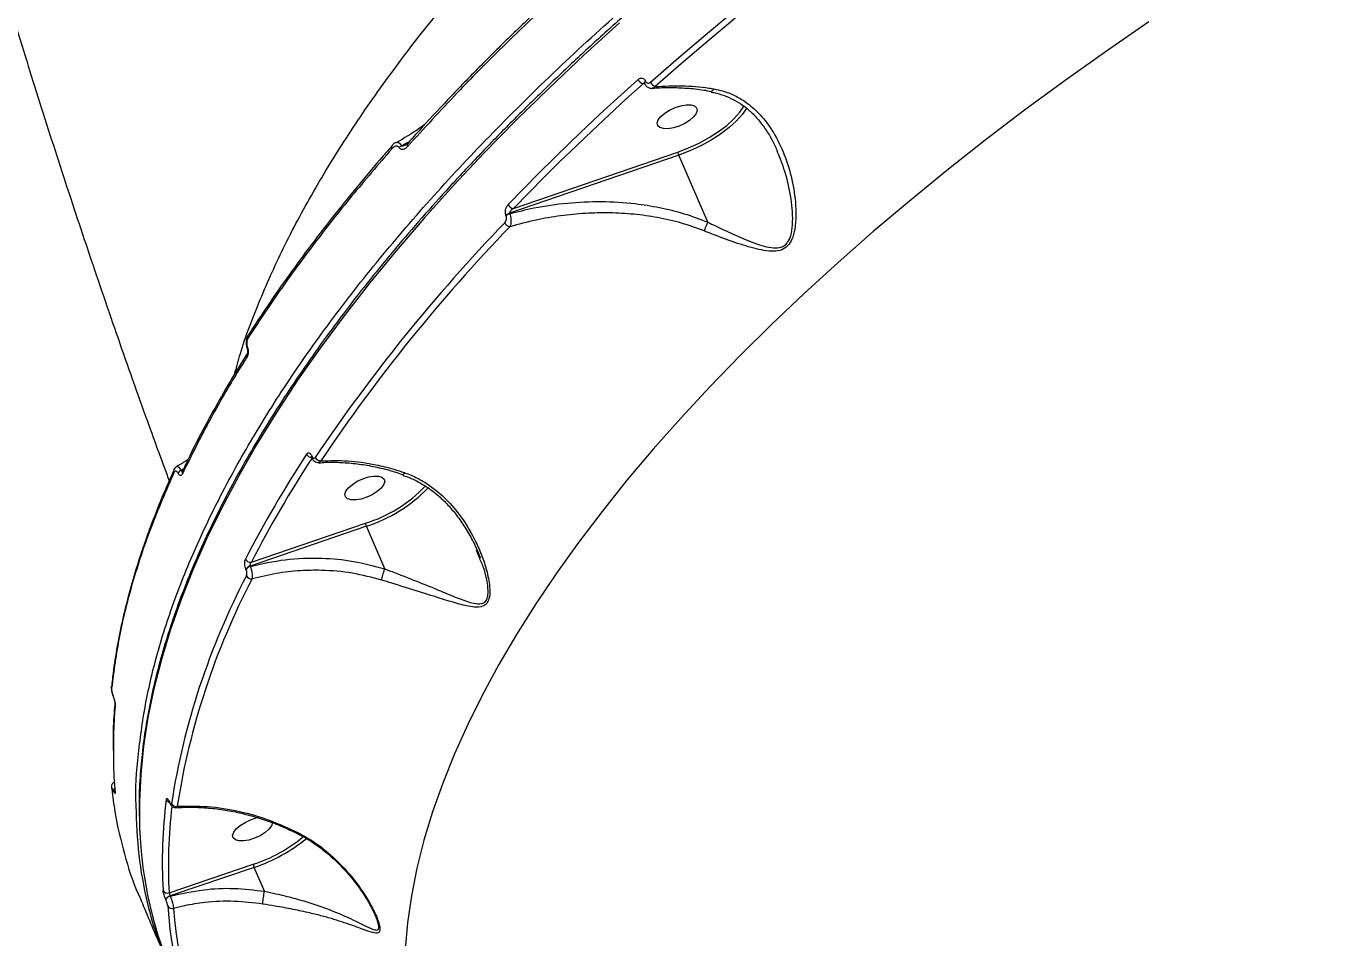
# Model space of a CAD drawing. Header units: millimetres. Extents: x -9609 to 9022, y -7175 to 8108.
# Drawn here: x -5118.8 to -4842.9, y 4652 to 4844.3 of the extents above; entities that cross this region are included whole.
import ezdxf

# ---------------------------------------------------------------- set-up
doc = ezdxf.new("R2010")
doc.units = ezdxf.units.MM
for name, color, linetype in [('DIKOM_ОБЪЕКТ', 7, 'Continuous'), ('DIKOM_РАЗМЕР_ЗОНА', 7, 'Continuous'), ('DIKOM_РАЗМЕР_ОБЪЕКТА', 7, 'Continuous')]:
    doc.layers.add(name, color=color, linetype=linetype)
doc.styles.add('style1', font='arial.ttf', dxfattribs={"width": 0.8})
doc.dimstyles.new('1-50', dxfattribs={"dimtxt": 300, "dimasz": 200, "dimexe": 100, "dimexo": 0, "dimgap": 100, "dimtad": 1, "dimtxsty": 'style1', "dimcen": 200, "dimclrd": 7, "dimclre": 7, "dimclrt": 7, "dimadec": 1, "dimazin": 2, "dimtfac": 1, "dimtmove": 0, "dimatfit": 2, "dimfxl": 0, "dimlwd": 25, "dimlwe": 18, "dimarcsym": 0})

# ---------------------------------------------------------------- blocks, each defined once
blk = doc.blocks.new('*D10')
at = {"layer": 'Defpoints', "color": 0, "transparency": 16777216}
for p in [(-405.54, 6589.16), (-8044.66, -3492.79), (424.09, -3492.79)]:
    blk.add_point(p, dxfattribs=at)
at = {"layer": 'DIKOM_РАЗМЕР_ОБЪЕКТА', "color": 7, "lineweight": 18, "transparency": 16777216}
for p, q in [((-405.54, 6589.16), (-8144.66, 6589.16)), ((424.09, -3492.79), (-8144.66, -3492.79))]:
    blk.add_line(p, q, dxfattribs=at)
at = {"layer": 'DIKOM_РАЗМЕР_ОБЪЕКТА', "color": 7, "lineweight": 25, "transparency": 16777216}
blk.add_line((-8044.66, 6389.16), (-8044.66, -3292.79), dxfattribs=at)
at = {"layer": 'DIKOM_РАЗМЕР_ОБЪЕКТА', "color": 7, "transparency": 16777216}
for points in [[(-8077.99, 6389.16), (-8011.32, 6389.16), (-8044.66, 6589.16)], [(-8077.99, -3292.79), (-8011.32, -3292.79), (-8044.66, -3492.79)]]:
    blk.add_solid(points, dxfattribs=at)
at = {"layer": 'DIKOM_РАЗМЕР_ОБЪЕКТА', "color": 7, "transparency": 16777216, "insert": (-8297.83, 1541.5), "char_height": 300, "attachment_point": 5, "rotation": 90, "style": 'style1'}
blk.add_mtext('10100', dxfattribs=at)
blk = doc.blocks.new('*D13')
at = {"layer": 'Defpoints', "color": 0, "transparency": 16777216}
for p in [(-4933.28, 8107.63), (-9158.98, -4977.79), (-1652.91, -4977.79)]:
    blk.add_point(p, dxfattribs=at)
at = {"layer": 'DIKOM_РАЗМЕР_ЗОНА', "color": 7, "lineweight": 18, "transparency": 16777216}
for p, q in [((-4933.28, 8107.63), (-9258.98, 8107.63)), ((-1652.91, -4977.79), (-9258.98, -4977.79))]:
    blk.add_line(p, q, dxfattribs=at)
at = {"layer": 'DIKOM_РАЗМЕР_ЗОНА', "color": 7, "lineweight": 25, "transparency": 16777216}
blk.add_line((-9158.98, 7907.63), (-9158.98, -4777.79), dxfattribs=at)
at = {"layer": 'DIKOM_РАЗМЕР_ЗОНА', "color": 7, "transparency": 16777216}
for points in [[(-9192.32, 7907.63), (-9125.65, 7907.63), (-9158.98, 8107.63)], [(-9192.32, -4777.79), (-9125.65, -4777.79), (-9158.98, -4977.79)]]:
    blk.add_solid(points, dxfattribs=at)
at = {"layer": 'DIKOM_РАЗМЕР_ЗОНА', "color": 7, "transparency": 16777216, "insert": (-9412.26, 1541.5), "char_height": 300, "attachment_point": 5, "rotation": 90, "style": 'style1'}
blk.add_mtext('13100', dxfattribs=at)

msp = doc.modelspace()

# ---------------------------------------------------------------- linework, layer by layer
at = {"layer": 'DIKOM_ОБЪЕКТ', "color": 7, "linetype": 'Continuous', "lineweight": 15}
for p, q in [((-4988.399, 4832.244), (-4988.696, 4832.2)), ((-4988.43, 4832.289), (-4988.418, 4832.262)), ((-4988.205, 4832.766), (-4988.193, 4832.739)), ((-5041.633, 4819.159), (-5041.598, 4819.194)), ((-5016.025, 4805.867), (-4981.376, 4817.793)), ((-4981.192, 4817.148), (-5016.86, 4804.871)), ((-4975.059, 4802.986), (-4981.192, 4817.148)), ((-5017.575, 4804.334), (-5017.612, 4804.419)), ((-5016.86, 4804.871), (-5016.824, 4804.786)), ((-5071.978, 4779.205), (-5071.952, 4779.242)), ((-5072.193, 4776.349), (-5072.191, 4776.34)), ((-5058.615, 4753.401), (-5058.596, 4753.356)), ((-5058.558, 4753.69), (-5058.538, 4753.645)), ((-5047.053, 4738.849), (-5071.555, 4730.465)), ((-5071.294, 4731.262), (-5047.236, 4739.494)), ((-5043.162, 4729.863), (-5047.053, 4738.849)), ((-5023.146, 4732.085), (-5023.794, 4733.721)), ((-5072.413, 4729.768), (-5072.441, 4729.834)), ((-5071.555, 4730.465), (-5071.527, 4730.399)), ((-5088.587, 4680.734), (-5088.559, 4680.668)), ((-5088.574, 4680.619), (-5088.545, 4680.553)), ((-5070.274, 4677.327), (-5069.959, 4677.398)), ((-5088.624, 4661.531), (-5070.892, 4667.558)), ((-5070.709, 4666.912), (-5088.405, 4660.898)), ((-5068.524, 4661.866), (-5070.709, 4666.912)), ((-5088.405, 4660.898), (-5088.385, 4660.853)), ((-5089.315, 4660.055), (-5089.335, 4660.1))]:
    msp.add_line(p, q, dxfattribs=at)
at = {"layer": 'DIKOM_ОБЪЕКТ', "color": 7, "linetype": 'Continuous', "lineweight": 15, "flags": 128}
for points in [[(-4987.133, 4832.509), (-4981.654, 4837.32), (-4976.056, 4842.114), (-4970.34, 4846.89), (-4964.508, 4851.646), (-4958.564, 4856.379), (-4952.51, 4861.087), (-4946.347, 4865.77), (-4940.08, 4870.424)], [(-4939.187, 4869.442), (-4945.441, 4864.798), (-4951.589, 4860.126), (-4957.63, 4855.428), (-4963.561, 4850.705), (-4969.38, 4845.96), (-4975.084, 4841.194), (-4980.67, 4836.411), (-4986.137, 4831.61)], [(-4993.703, 4845.024), (-5001.211, 4838.196), (-5008.469, 4831.346), (-5015.469, 4824.479), (-5022.205, 4817.601), (-5028.672, 4810.719), (-5034.865, 4803.837), (-5040.777, 4796.962), (-5046.405, 4790.099), (-5051.744, 4783.254), (-5056.788, 4776.433), (-5061.534, 4769.642), (-5065.978, 4762.886), (-5070.116, 4756.172), (-5073.944, 4749.504), (-5077.461, 4742.888), (-5080.66, 4736.33), (-5083.542, 4729.836), (-5086.103, 4723.41), (-5088.34, 4717.059), (-5090.253, 4710.788), (-5091.84, 4704.601), (-5093.099, 4698.505), (-5094.029, 4692.504), (-5094.63, 4686.603), (-5094.899, 4680.808), (-5094.901, 4677.312)], [(-4882.088, 4845.225), (-4891.01, 4839.085), (-4899.738, 4832.876), (-4908.262, 4826.603), (-4916.578, 4820.273), (-4924.674, 4813.891), (-4932.546, 4807.463), (-4940.185, 4800.996), (-4947.584, 4794.494), (-4954.736, 4787.965), (-4961.635, 4781.414), (-4968.273, 4774.847), (-4974.646, 4768.271), (-4980.747, 4761.692), (-4986.57, 4755.115), (-4992.11, 4748.547), (-4997.361, 4741.994), (-5002.321, 4735.462), (-5006.981, 4728.958), (-5011.34, 4722.486), (-5015.393, 4716.054), (-5019.136, 4709.667), (-5022.565, 4703.331), (-5025.678, 4697.052), (-5028.472, 4690.836), (-5030.943, 4684.689), (-5033.09, 4678.616), (-5034.911, 4672.623), (-5036.404, 4666.716), (-5037.567, 4660.9), (-5038.4, 4655.18), (-5038.902, 4649.562)], [(-5017.143, 4806.707), (-5013.93, 4810.018), (-5010.655, 4813.326), (-5007.319, 4816.632), (-5003.923, 4819.935), (-5000.467, 4823.235), (-4996.952, 4826.529), (-4993.379, 4829.819), (-4989.748, 4833.103)], [(-4988.696, 4832.2), (-4992.318, 4828.924), (-4995.882, 4825.642), (-4999.389, 4822.355), (-5002.836, 4819.064), (-5006.225, 4815.769), (-5009.552, 4812.47), (-5012.82, 4809.17), (-5016.025, 4805.867)], [(-4988.428, 4832.286), (-4988.446, 4832.374), (-4988.417, 4832.496), (-4988.335, 4832.63), (-4988.205, 4832.766)], [(-4980.757, 4827.563), (-4979.623, 4827.754), (-4978.645, 4827.741), (-4977.898, 4827.524), (-4977.446, 4827.122), (-4977.324, 4826.567), (-4977.542, 4825.904), (-4978.083, 4825.186), (-4978.902, 4824.472), (-4979.934, 4823.82), (-4981.094, 4823.282), (-4982.29, 4822.902), (-4983.423, 4822.711), (-4984.402, 4822.724), (-4985.148, 4822.94), (-4985.6, 4823.342), (-4985.723, 4823.898), (-4985.504, 4824.561), (-4984.964, 4825.279), (-4984.144, 4825.992), (-4983.113, 4826.645), (-4981.952, 4827.183), (-4980.757, 4827.563)], [(-4981.376, 4817.793), (-4979.1, 4818.662), (-4976.879, 4819.684), (-4974.769, 4820.836), (-4972.816, 4822.091), (-4971.066, 4823.419), (-4969.561, 4824.789), (-4968.335, 4826.17), (-4967.425, 4827.518)], [(-4966.854, 4827.091), (-4967.744, 4825.788), (-4969.008, 4824.364), (-4970.559, 4822.95), (-4972.364, 4821.58), (-4974.378, 4820.286), (-4976.555, 4819.098), (-4978.845, 4818.044), (-4981.192, 4817.148)], [(-5087.635, 4750.757), (-5087.627, 4750.774), (-5087.614, 4750.799)], [(-5046.617, 4749.264), (-5045.484, 4749.455), (-5044.504, 4749.442), (-5043.759, 4749.225), (-5043.307, 4748.823), (-5043.185, 4748.268), (-5043.402, 4747.605), (-5043.943, 4746.887), (-5044.762, 4746.173), (-5045.794, 4745.521), (-5046.954, 4744.983), (-5048.149, 4744.603), (-5049.283, 4744.412), (-5050.262, 4744.425), (-5051.008, 4744.642), (-5051.46, 4745.044), (-5051.583, 4745.599), (-5051.364, 4746.262), (-5050.824, 4746.98), (-5050.004, 4747.694), (-5048.973, 4748.346), (-5047.813, 4748.884), (-5046.617, 4749.264)], [(-5100.385, 4702.889), (-5100.385, 4702.823), (-5100.381, 4702.813)], [(-5099.982, 4682.68), (-5100.032, 4682.847), (-5100.043, 4682.92)], [(-5088.572, 4680.615), (-5088.586, 4680.661), (-5088.587, 4680.734)], [(-5088.546, 4680.556), (-5088.557, 4680.595), (-5088.559, 4680.668)], [(-5066.838, 4676.362), (-5066.84, 4676.331), (-5067.059, 4675.668), (-5067.6, 4674.95), (-5068.419, 4674.236), (-5069.451, 4673.584), (-5070.611, 4673.046), (-5071.806, 4672.666), (-5072.939, 4672.475), (-5073.919, 4672.488), (-5074.665, 4672.705), (-5075.117, 4673.107), (-5075.239, 4673.662), (-5075.021, 4674.325), (-5074.48, 4675.043), (-5073.661, 4675.757), (-5072.629, 4676.409), (-5071.469, 4676.947), (-5070.274, 4677.327), (-5070.274, 4677.327)]]:
    msp.add_lwpolyline(points, dxfattribs=at)
at = {"layer": 'DIKOM_ОБЪЕКТ', "color": 7, "linetype": 'Continuous', "lineweight": 15}
for centre, radius, start, end in [((-4988.338, 4833.681), 1.524, 202.30703, 256.41129), ((-4987.953, 4832.334), 0.471, 120.57761, 188.59495), ((-4985.679, 4833.12), 1.577, 202.79263, 253.13835), ((-5041.117, 4818.79), 0.634, 144.44112, 209.46219), ((-5038.837, 4817.81), 1.541, 121.72663, 144.94773), ((-5037.848, 4819.239), 0.621, 141.96362, 210.01559), ((-4979.209, 4818.062), 2.183, 187.08691, 204.76193), ((-5015.858, 4807.253), 1.396, 203.02552, 263.11745), ((-5016.262, 4803.026), 1.94, 107.95889, 134.09017), ((-5016.213, 4802.919), 1.964, 108.12304, 133.92603), ((-4757.17, 4551.665), 362.038, 136.06193, 146.14139), ((-4756.681, 4551.384), 361.24, 136.06165, 146.14114), ((-5016.57, 4803.441), 1.418, 203.50278, 260.45), ((-5071.393, 4778.857), 0.68, 149.28528, 206.87801), ((-5071.994, 4776.376), 0.201, 124.67959, 187.63325), ((-5071.598, 4774.902), 0.682, 149.24502, 206.75849), ((-4854.666, 4619.942), 244.971, 146.79566, 152.79833), ((-5058.503, 4754.624), 1.254, 204.9943, 265.39518), ((-4854.312, 4619.764), 243.953, 146.78993, 152.80334), ((-5058.322, 4753.493), 0.307, 140.22294, 197.88061), ((-5058.3, 4753.446), 0.309, 140.18433, 197.03207), ((-5056.68, 4753.896), 1.248, 204.81716, 270.94657), ((-5086.962, 4750.469), 0.732, 156.85891, 204.79573), ((-5085.63, 4749.582), 1.209, 117.85772, 157.54227), ((-5085.159, 4750.227), 0.727, 154.40643, 204.88813), ((-5055.796, 4767.282), 29.076, 287.1214, 316.8046), ((-5056.612, 4768.685), 31.33, 287.7663, 316.09488), ((-5045.052, 4739.765), 2.201, 187.08183, 204.61029), ((-5071.476, 4732.43), 1.182, 205.32845, 278.86823), ((-5071.117, 4728.912), 1.614, 105.76088, 145.14511), ((-5071.089, 4728.846), 1.614, 105.75757, 145.14842), ((-4934.055, 4656.311), 155.95, 152.46526, 171.12822), ((-4933.182, 4655.805), 155.599, 152.46535, 171.12908), ((-5071.274, 4728.913), 1.182, 205.43727, 275.67215), ((-5100.053, 4704.99), 0.778, 170.50688, 203.41442), ((-5099.301, 4701.414), 0.762, 174.03372, 203.69568), ((-5099.652, 4683.058), 0.714, 124.00688, 180.57474), ((-4987.498, 4667.934), 102.587, 172.56889, 183.30097), ((-5088.322, 4681.621), 0.995, 204.90189, 253.3309), ((-4986.765, 4667.425), 102.03, 173.05659, 183.31141), ((-5087.181, 4680.837), 1.069, 206.32793, 284.14452), ((-5009.983, 4678.113), 84.922, 180.54034, 203.14631), ((-5081.145, 4698.581), 32.674, 288.28912, 309.57965), ((-5081.242, 4698.818), 33.6, 288.26844, 309.87179), ((-5088.997, 4662.489), 1.028, 206.73802, 291.26673), ((-5088.179, 4659.695), 1.225, 100.6226, 160.67973), ((-5088.162, 4659.653), 1.221, 100.51422, 160.78811), ((-5006.662, 4664.252), 82.444, 183.81507, 210.92119), ((-5088.012, 4659.221), 1.019, 206.54948, 287.73523), ((-5005.639, 4663.72), 82.245, 183.81297, 210.92513)]:
    msp.add_arc(centre, radius, start, end, dxfattribs=at)
for points, knots in [([(-5181.246, 5101.278), (-5180.354, 5095.992), (-5178.415, 5084.506), (-5175.228, 5066.863), (-5171.723, 5048.345), (-5168.047, 5029.869), (-5164.205, 5011.438), (-5160.195, 4993.055), (-5156.02, 4974.723), (-5151.676, 4956.446), (-5147.167, 4938.227), (-5142.491, 4920.068), (-5137.648, 4901.974), (-5132.636, 4883.947), (-5127.46, 4865.99), (-5122.114, 4848.107), (-5116.602, 4830.3), (-5110.919, 4812.574), (-5105.069, 4794.928), (-5099.043, 4777.375), (-5093.568, 4761.862), (-5090.031, 4752.261), (-5088.62, 4748.43)], [0, 0, 0, 0, 0.0433398, 0.0941773, 0.1450319, 0.1959085, 0.246813, 0.2977507, 0.3487267, 0.3997476, 0.4508182, 0.5019446, 0.5531326, 0.6043883, 0.6557163, 0.7071244, 0.7586165, 0.8102005, 0.8618814, 0.9136652, 0.9655573, 1, 1, 1, 1]), ([(-4834.587, 4952.803), (-4836.362, 4951.881), (-4841.508, 4949.208), (-4849.947, 4944.705), (-4859.863, 4939.262), (-4869.66, 4933.722), (-4879.331, 4928.091), (-4888.87, 4922.372), (-4898.269, 4916.57), (-4907.521, 4910.69), (-4916.619, 4904.735), (-4925.557, 4898.71), (-4934.327, 4892.62), (-4942.923, 4886.469), (-4951.339, 4880.262), (-4959.568, 4874.003), (-4967.604, 4867.697), (-4975.441, 4861.349), (-4983.073, 4854.964), (-4990.495, 4848.546), (-4997.7, 4842.1), (-5004.684, 4835.631), (-5011.44, 4829.143), (-5017.965, 4822.642), (-5024.254, 4816.133), (-5030.3, 4809.619), (-5036.099, 4803.106), (-5041.65, 4796.6), (-5046.944, 4790.104), (-5051.981, 4783.623), (-5056.753, 4777.163), (-5061.261, 4770.728), (-5065.497, 4764.323), (-5069.461, 4757.952), (-5073.15, 4751.621), (-5076.558, 4745.334), (-5079.686, 4739.096), (-5082.528, 4732.911), (-5085.086, 4726.784), (-5087.354, 4720.72), (-5089.331, 4714.724), (-5091.016, 4708.8), (-5092.409, 4702.952), (-5093.506, 4697.187), (-5094.311, 4691.506), (-5094.806, 4685.92), (-5095.019, 4681.29), (-5094.953, 4678.561), (-5094.931, 4677.627)], [0, 0, 0, 0, 0.0116795, 0.0338703, 0.0560613, 0.0782537, 0.1004456, 0.1226379, 0.14483, 0.1670224, 0.1892157, 0.2114101, 0.2336043, 0.2557995, 0.2779943, 0.3001908, 0.322387, 0.3445848, 0.3667829, 0.3889818, 0.4111811, 0.4333818, 0.4555832, 0.4777859, 0.49999, 0.5221946, 0.5444004, 0.5666079, 0.5888159, 0.6110253, 0.6332352, 0.6554472, 0.6776592, 0.6998721, 0.722086, 0.7442998, 0.7665135, 0.7887261, 0.8109378, 0.8331472, 0.8553532, 0.8775553, 0.8997522, 0.9219424, 0.9441246, 0.9662975, 0.9884597, 1, 1, 1, 1]), ([(-5074.823, 4770.931), (-5074.437, 4772.379), (-5073.065, 4777.522), (-5069.567, 4786.644), (-5064.345, 4798.261), (-5057.952, 4810.118), (-5050.499, 4822.169), (-5042.007, 4834.372), (-5032.522, 4846.67), (-5022.09, 4859.006), (-5011.558, 4870.428), (-5001.231, 4880.912), (-4994.509, 4887.265), (-4991.148, 4890.441)], [0, 0, 0, 0, 0.03935386, 0.13981872, 0.23996883, 0.34036424, 0.44107521, 0.54194596, 0.64281671, 0.74352871, 0.84392721, 0.92196356, 1, 1, 1, 1]), ([(-5095.583, 4679.826), (-5095.587, 4679.887), (-5095.812, 4683.428), (-5095.199, 4690.804), (-5093.67, 4701.936), (-5090.824, 4713.574), (-5086.768, 4725.66), (-5081.426, 4738.195), (-5074.894, 4750.985), (-5067.201, 4763.969), (-5058.379, 4777.088), (-5048.448, 4790.302), (-5037.399, 4803.59), (-5025.277, 4816.929), (-5012.124, 4830.277), (-4998.01, 4843.573), (-4982.982, 4856.75), (-4968.161, 4868.942), (-4958.073, 4876.654), (-4953.571, 4880.096)], [0, 0, 0, 0, 0.0010751, 0.0624919, 0.1238179, 0.184965, 0.2484518, 0.3121393, 0.3759287, 0.4397174, 0.5034049, 0.5668918, 0.6303794, 0.694066, 0.757855, 0.8216446, 0.8853322, 0.9488194, 1, 1, 1, 1]), ([(-5003.54, 4853.971), (-5003.949, 4853.598), (-5005.994, 4851.73), (-5011.232, 4846.862), (-5019.018, 4839.352), (-5028.718, 4829.535), (-5034.926, 4822.724), (-5038.386, 4818.928)], [0, 0, 0, 0, 0.0321561, 0.1607845, 0.4182829, 0.675777, 1, 1, 1, 1]), ([(-5003.489, 4854.644), (-5004.05, 4854.139), (-5007.006, 4851.476), (-5012.133, 4846.638), (-5018.843, 4840.142), (-5025.289, 4833.65), (-5031.467, 4827.16), (-5035.808, 4822.48), (-5038.016, 4819.964), (-5038.326, 4819.611)], [0, 0, 0, 0, 0.0435744, 0.2296565, 0.4153167, 0.6003416, 0.784921, 0.9698916, 1, 1, 1, 1]), ([(-4989.748, 4833.103), (-4989.648, 4833.179), (-4989.434, 4833.342), (-4989.071, 4833.422), (-4988.717, 4833.351), (-4988.407, 4833.136), (-4988.272, 4832.889), (-4988.205, 4832.766)], [0, 0, 0, 0, 0.188925, 0.4046406, 0.6069745, 0.8034476, 1, 1, 1, 1]), ([(-4988.411, 4832.299), (-4988.441, 4832.294), (-4988.539, 4832.278), (-4988.631, 4832.232), (-4988.696, 4832.2)], [0, 0, 0, 0, 0.2991639, 1, 1, 1, 1]), ([(-4988.465, 4832.351), (-4988.465, 4832.351), (-4988.474, 4832.355), (-4988.452, 4832.343), (-4988.435, 4832.298), (-4988.43, 4832.285)], [0, 0, 0, 0, 0.024529, 0.7139231, 1, 1, 1, 1]), ([(-4988.407, 4832.269), (-4988.394, 4832.228), (-4988.31, 4831.979), (-4987.997, 4831.612), (-4987.464, 4831.295), (-4987.017, 4831.183), (-4986.797, 4831.239), (-4986.781, 4831.244)], [0, 0, 0, 0, 0.0613076, 0.3716948, 0.6658227, 0.9758505, 1, 1, 1, 1]), ([(-4988.193, 4832.739), (-4988.147, 4832.655), (-4988.055, 4832.488), (-4987.843, 4832.342), (-4987.601, 4832.292), (-4987.351, 4832.345), (-4987.202, 4832.457), (-4987.133, 4832.509)], [0, 0, 0, 0, 0.195267, 0.3902167, 0.5931955, 0.8111837, 1, 1, 1, 1]), ([(-4986.137, 4831.61), (-4986.239, 4831.506), (-4986.437, 4831.302), (-4986.669, 4831.269), (-4986.781, 4831.252)], [0, 0, 0, 0, 0.5135134, 1, 1, 1, 1]), ([(-4986.778, 4831.224), (-4986.662, 4831.238), (-4985.435, 4831.384), (-4983, 4831.423), (-4979.493, 4831.303), (-4976.577, 4831.015), (-4974.839, 4830.684), (-4974.298, 4830.581)], [0, 0, 0, 0, 0.0291511, 0.3103573, 0.5916414, 0.8726951, 1, 1, 1, 1]), ([(-4986.137, 4831.61), (-4984.255, 4831.711), (-4980.564, 4831.91), (-4976.378, 4831.52), (-4974.144, 4831.167), (-4973.788, 4831.111)], [0, 0, 0, 0, 0.4665573, 0.915007, 1, 1, 1, 1]), ([(-4973.788, 4831.111), (-4973.16, 4830.98), (-4971.64, 4830.665), (-4969.361, 4829.761), (-4966.755, 4828.225), (-4964.192, 4825.989), (-4961.574, 4822.695), (-4959.303, 4818.468), (-4957.554, 4813.364), (-4956.698, 4808.803), (-4956.436, 4805.04), (-4956.549, 4802.302), (-4957.007, 4799.993), (-4957.864, 4798.276), (-4959.112, 4797.216), (-4960.791, 4796.808), (-4962.724, 4796.91), (-4965.582, 4797.483), (-4969.352, 4798.68), (-4973.054, 4800.056), (-4975.237, 4800.927), (-4975.797, 4801.151)], [0, 0, 0, 0, 0.0311462, 0.0753911, 0.1207426, 0.1821245, 0.2453934, 0.3302612, 0.417614, 0.506582, 0.5523837, 0.5981017, 0.6383999, 0.6670973, 0.6962002, 0.7286767, 0.7668105, 0.8059902, 0.8877643, 0.9712467, 1, 1, 1, 1]), ([(-4974.34, 4830.427), (-4974.133, 4830.395), (-4973.182, 4830.247), (-4971.566, 4829.722), (-4969.52, 4828.839), (-4967.613, 4827.669), (-4965.905, 4826.247), (-4964.294, 4824.514), (-4962.774, 4822.491), (-4961.418, 4820.264), (-4960.7, 4818.674), (-4960.364, 4817.928)], [0, 0, 0, 0, 0.0311734, 0.142961, 0.2580555, 0.374843, 0.4908113, 0.6057981, 0.7389911, 0.877499, 1, 1, 1, 1]), ([(-4973.788, 4831.111), (-4973.797, 4831.092), (-4973.874, 4830.937), (-4974.035, 4830.716), (-4974.206, 4830.576), (-4974.283, 4830.623), (-4974.3, 4830.634)], [0, 0, 0, 0, 0.0558372, 0.4517628, 0.8776437, 1, 1, 1, 1]), ([(-5034.706, 4823.6), (-5035.108, 4823.321), (-5037.078, 4821.952), (-5039.132, 4820.658), (-5040.821, 4819.729), (-5040.845, 4819.716)], [0, 0, 0, 0, 0.2017657, 0.9887317, 1, 1, 1, 1]), ([(-5041.669, 4818.478), (-5044.541, 4815.138), (-5050.286, 4808.458), (-5058.142, 4798.452), (-5065.478, 4788.466), (-5069.826, 4781.855), (-5072, 4778.55)], [0, 0, 0, 0, 0.2491, 0.4982, 0.7490993, 1, 1, 1, 1]), ([(-5041.564, 4819.162), (-5042.204, 4818.44), (-5044.773, 4815.54), (-5049.016, 4810.468), (-5054.289, 4803.951), (-5059.286, 4797.446), (-5064.022, 4790.963), (-5068.253, 4784.88), (-5070.776, 4780.976), (-5071.916, 4779.213)], [0, 0, 0, 0, 0.0538197, 0.2160858, 0.3784851, 0.5409624, 0.7035011, 0.8660432, 1, 1, 1, 1]), ([(-5040.098, 4818.695), (-5040.16, 4818.779), (-5040.284, 4818.948), (-5040.566, 4819.066), (-5040.97, 4819.039), (-5041.359, 4818.805), (-5041.595, 4818.556), (-5041.669, 4818.478)], [0, 0, 0, 0, 0.1388349, 0.2767064, 0.4966441, 0.8418177, 1, 1, 1, 1]), ([(-5040.899, 4819.766), (-5040.93, 4819.752), (-5041.189, 4819.633), (-5041.431, 4819.42), (-5041.603, 4819.181), (-5041.624, 4819.15)], [0, 0, 0, 0, 0.1086127, 0.8872654, 1, 1, 1, 1]), ([(-5040.857, 4819.736), (-5040.779, 4819.794), (-5040.59, 4819.936), (-5040.255, 4819.818), (-5039.919, 4819.551), (-5039.74, 4819.267), (-5039.647, 4819.121)], [0, 0, 0, 0, 0.22385, 0.5479246, 0.7669746, 1, 1, 1, 1]), ([(-5038.386, 4818.928), (-5038.469, 4818.843), (-5038.731, 4818.573), (-5039.163, 4818.326), (-5039.601, 4818.304), (-5039.903, 4818.432), (-5040.033, 4818.607), (-5040.098, 4818.695)], [0, 0, 0, 0, 0.1606189, 0.5081772, 0.7318191, 0.8652829, 1, 1, 1, 1]), ([(-5039.647, 4819.121), (-5039.458, 4819.22), (-5038.905, 4819.511), (-5038.352, 4819.803), (-5037.988, 4819.995)], [0, 0, 0, 0, 0.3424518, 1, 1, 1, 1]), ([(-5039.647, 4819.121), (-5039.629, 4819.108), (-5039.59, 4819.08), (-5039.478, 4819.067), (-5039.252, 4819.1), (-5038.957, 4819.203), (-5038.737, 4819.325), (-5038.642, 4819.377)], [0, 0, 0, 0, 0.0654517, 0.1392288, 0.3272616, 0.711548, 1, 1, 1, 1]), ([(-5038.349, 4819.634), (-5038.384, 4819.587), (-5038.498, 4819.435), (-5038.581, 4819.397), (-5038.639, 4819.371)], [0, 0, 0, 0, 0.3035257, 1, 1, 1, 1]), ([(-4975.059, 4802.986), (-4974.524, 4802.726), (-4972.475, 4801.733), (-4968.959, 4800.1), (-4965.404, 4798.609), (-4962.67, 4797.776), (-4960.869, 4797.485), (-4959.359, 4797.716), (-4958.567, 4798.32), (-4957.977, 4799.073), (-4957.431, 4800.32), (-4957.134, 4802.539), (-4957.161, 4805.167), (-4957.594, 4808.878), (-4958.525, 4813.226), (-4959.817, 4816.443), (-4960.41, 4817.92)], [0, 0, 0, 0, 0.0447378, 0.1713154, 0.3000185, 0.357491, 0.4159835, 0.4624773, 0.4965049, 0.5032281, 0.5439843, 0.6033541, 0.671497, 0.7397657, 0.8804928, 1, 1, 1, 1]), ([(-5017.612, 4804.419), (-5017.635, 4804.479), (-5017.714, 4804.686), (-5017.766, 4805.106), (-5017.706, 4805.66), (-5017.51, 4806.243), (-5017.272, 4806.543), (-5017.143, 4806.707)], [0, 0, 0, 0, 0.0796202, 0.2757396, 0.4707973, 0.7105575, 1, 1, 1, 1]), ([(-5016.824, 4804.786), (-5015.129, 4805.213), (-5011.14, 4806.219), (-5004.671, 4807.132), (-4997.523, 4807.461), (-4991.018, 4807.077), (-4985.189, 4806.153), (-4980.023, 4804.893), (-4976.713, 4803.619), (-4975.059, 4802.982)], [0, 0, 0, 0, 0.1234189, 0.2903452, 0.4577996, 0.62461, 0.7465501, 0.8733055, 1, 1, 1, 1]), ([(-5017.87, 4802.876), (-5017.784, 4802.985), (-5017.632, 4803.179), (-5017.51, 4803.554), (-5017.474, 4803.898), (-5017.508, 4804.163), (-5017.56, 4804.294), (-5017.575, 4804.334)], [0, 0, 0, 0, 0.302602, 0.5346011, 0.725354, 0.9169791, 1, 1, 1, 1]), ([(-5016.025, 4805.867), (-5016.16, 4805.782), (-5016.398, 4805.632), (-5016.667, 4805.374), (-5016.815, 4805.174), (-5016.869, 4805.031), (-5016.882, 4804.941), (-5016.867, 4804.892), (-5016.86, 4804.871)], [0, 0, 0, 0, 0.3511035, 0.6180299, 0.8028952, 0.8792306, 0.9491708, 1, 1, 1, 1]), ([(-5016.824, 4804.786), (-5016.795, 4804.706), (-5016.7, 4804.443), (-5016.592, 4803.938), (-5016.542, 4803.282), (-5016.593, 4802.642), (-5016.707, 4802.241), (-5016.791, 4802.07), (-5016.805, 4802.043)], [0, 0, 0, 0, 0.08919052, 0.29368438, 0.48965121, 0.71644266, 0.95461282, 1, 1, 1, 1]), ([(-4975.797, 4801.151), (-4977.389, 4801.731), (-4980.593, 4802.9), (-4985.591, 4804.021), (-4990.653, 4804.731), (-4995.73, 4805.015), (-5000.899, 4804.91), (-5006.097, 4804.402), (-5011.448, 4803.502), (-5014.97, 4802.542), (-5016.805, 4802.043)], [0, 0, 0, 0, 0.1236819, 0.2488964, 0.3689612, 0.4907542, 0.6125494, 0.7380593, 0.8635805, 1, 1, 1, 1]), ([(-4975.059, 4802.982), (-4975.157, 4802.792), (-4975.352, 4802.412), (-4975.586, 4801.828), (-4975.726, 4801.41), (-4975.78, 4801.212), (-4975.797, 4801.151)], [0, 0, 0, 0, 0.325332, 0.6505482, 0.8925937, 1, 1, 1, 1]), ([(-4975.059, 4802.982), (-4975.059, 4802.983), (-4975.059, 4802.984), (-4975.059, 4802.985), (-4975.059, 4802.985), (-4975.059, 4802.986)], [0, 0, 0, 0, 0.2901267, 0.6947091, 1, 1, 1, 1]), ([(-5071.968, 4779.197), (-5071.995, 4779.162), (-5072.161, 4778.946), (-5072.325, 4778.406), (-5072.418, 4777.578), (-5072.358, 4776.825), (-5072.211, 4776.454), (-5072.172, 4776.357)], [0, 0, 0, 0, 0.0490946, 0.3038237, 0.5992331, 0.8948674, 1, 1, 1, 1]), ([(-5072, 4778.55), (-5072.063, 4778.424), (-5072.191, 4778.173), (-5072.266, 4777.636), (-5072.249, 4777.062), (-5072.154, 4776.71), (-5072.109, 4776.541)], [0, 0, 0, 0, 0.2584079, 0.5167931, 0.7678276, 1, 1, 1, 1]), ([(-5072.109, 4776.541), (-5072.064, 4776.376), (-5071.971, 4776.036), (-5071.954, 4775.479), (-5072.026, 4774.96), (-5072.146, 4774.717), (-5072.207, 4774.595)], [0, 0, 0, 0, 0.2339214, 0.4825463, 0.7413704, 1, 1, 1, 1]), ([(-5072.192, 4776.339), (-5072.188, 4776.327), (-5072.163, 4776.258), (-5072.124, 4776.087), (-5072.096, 4775.842), (-5072.1, 4775.586), (-5072.134, 4775.38), (-5072.178, 4775.263), (-5072.181, 4775.256), (-5072.183, 4775.254)], [0, 0, 0, 0, 0.031632, 0.17698016, 0.3381287, 0.51842645, 0.71059425, 0.87906348, 1, 1, 1, 1]), ([(-5072.207, 4774.595), (-5072.438, 4774.227), (-5073.593, 4772.388), (-5076.675, 4767.319), (-5081.168, 4759.425), (-5084.268, 4753.091), (-5085.819, 4749.921)], [0, 0, 0, 0, 0.0441412, 0.2207119, 0.6100121, 1, 1, 1, 1]), ([(-5072.15, 4775.252), (-5072.723, 4774.356), (-5074.656, 4771.328), (-5077.66, 4766.21), (-5081.144, 4759.915), (-5083.852, 4754.688), (-5085.297, 4751.581), (-5085.786, 4750.531)], [0, 0, 0, 0, 0.1071749, 0.3622686, 0.6167793, 0.8704535, 1, 1, 1, 1]), ([(-5059.639, 4754.095), (-5059.572, 4754.175), (-5059.437, 4754.334), (-5059.182, 4754.371), (-5058.922, 4754.245), (-5058.706, 4753.997), (-5058.6, 4753.777), (-5058.558, 4753.69)], [0, 0, 0, 0, 0.2151354, 0.4299702, 0.6447093, 0.8592384, 1, 1, 1, 1]), ([(-5087.003, 4751.477), (-5087.105, 4751.409), (-5087.35, 4751.246), (-5087.544, 4750.982), (-5087.61, 4750.791), (-5087.623, 4750.753)], [0, 0, 0, 0, 0.3642444, 0.8714458, 1, 1, 1, 1]), ([(-5084.662, 4752.916), (-5084.722, 4752.875), (-5085.478, 4752.355), (-5086.279, 4751.911), (-5087.016, 4751.503)], [0, 0, 0, 0, 0.079295, 1, 1, 1, 1]), ([(-5086.992, 4751.462), (-5086.971, 4751.484), (-5086.907, 4751.549), (-5086.728, 4751.435), (-5086.476, 4751.156), (-5086.29, 4750.821), (-5086.195, 4750.651)], [0, 0, 0, 0, 0.1405756, 0.4310105, 0.7118758, 1, 1, 1, 1]), ([(-5058.703, 4753.558), (-5058.703, 4753.558), (-5058.703, 4753.558), (-5058.665, 4753.508), (-5058.631, 4753.434), (-5058.615, 4753.398)], [0, 0, 0, 0, 0.2666628, 0.6452114, 1, 1, 1, 1]), ([(-5058.596, 4753.357), (-5058.596, 4753.357), (-5058.473, 4753.142), (-5058.287, 4752.772), (-5057.821, 4752.435), (-5057.423, 4752.29), (-5057.194, 4752.326), (-5057.129, 4752.336)], [0, 0, 0, 0, 0.0009594, 0.3710341, 0.6434838, 0.8982496, 1, 1, 1, 1]), ([(-5058.538, 4753.645), (-5058.509, 4753.586), (-5058.437, 4753.438), (-5058.293, 4753.272), (-5058.119, 4753.188), (-5057.947, 4753.212), (-5057.857, 4753.319), (-5057.812, 4753.372)], [0, 0, 0, 0, 0.1423082, 0.3571068, 0.5715883, 0.7858201, 1, 1, 1, 1]), ([(-5056.659, 4752.649), (-5056.744, 4752.535), (-5056.879, 4752.355), (-5057.048, 4752.346), (-5057.11, 4752.343)], [0, 0, 0, 0, 0.631945, 1, 1, 1, 1]), ([(-5057.1, 4752.238), (-5056.597, 4752.28), (-5055.042, 4752.409), (-5052.333, 4752.349), (-5049.007, 4752.073), (-5045.641, 4751.519), (-5042.403, 4750.768), (-5040.312, 4750.079), (-5039.335, 4749.756)], [0, 0, 0, 0, 0.08895484, 0.27527247, 0.46227717, 0.64943504, 0.83615303, 1, 1, 1, 1]), ([(-5056.659, 4752.649), (-5054.788, 4752.707), (-5050.999, 4752.826), (-5045.791, 4752.064), (-5041.756, 4751.08), (-5039.731, 4750.409), (-5038.956, 4750.153)], [0, 0, 0, 0, 0.3246922, 0.6574715, 0.8690158, 1, 1, 1, 1]), ([(-5087.627, 4750.163), (-5089.329, 4746.243), (-5092.735, 4738.403), (-5096.495, 4726.908), (-5099.336, 4715.61), (-5100.29, 4708.324), (-5100.767, 4704.681)], [0, 0, 0, 0, 0.2485973, 0.4971933, 0.7485969, 1, 1, 1, 1]), ([(-5087.689, 4750.471), (-5087.956, 4749.898), (-5089.191, 4747.255), (-5091.109, 4742.597), (-5093.432, 4736.502), (-5095.444, 4730.474), (-5097.172, 4724.515), (-5098.609, 4718.629), (-5099.732, 4712.83), (-5100.441, 4708.319), (-5100.674, 4705.772), (-5100.736, 4705.098)], [0, 0, 0, 0, 0.0361864, 0.1670064, 0.2979344, 0.4289366, 0.5599788, 0.6910123, 0.8219986, 0.9529008, 1, 1, 1, 1]), ([(-5086.747, 4750.044), (-5086.808, 4750.144), (-5086.928, 4750.343), (-5087.128, 4750.486), (-5087.328, 4750.505), (-5087.502, 4750.392), (-5087.589, 4750.232), (-5087.627, 4750.163)], [0, 0, 0, 0, 0.1888964, 0.3774279, 0.5790919, 0.8164821, 1, 1, 1, 1]), ([(-5085.819, 4749.921), (-5085.859, 4749.849), (-5085.952, 4749.68), (-5086.14, 4749.564), (-5086.351, 4749.586), (-5086.561, 4749.735), (-5086.685, 4749.941), (-5086.747, 4750.044)], [0, 0, 0, 0, 0.1824497, 0.4238307, 0.6274165, 0.813394, 1, 1, 1, 1]), ([(-5086.195, 4750.651), (-5086.057, 4750.724), (-5085.849, 4750.833), (-5085.643, 4750.943), (-5085.574, 4750.98)], [0, 0, 0, 0, 0.6693911, 1, 1, 1, 1]), ([(-5086.195, 4750.651), (-5086.176, 4750.632), (-5086.143, 4750.599), (-5086.052, 4750.569), (-5085.945, 4750.566), (-5085.859, 4750.596), (-5085.825, 4750.608)], [0, 0, 0, 0, 0.1906725, 0.3300619, 0.7366814, 1, 1, 1, 1]), ([(-5085.821, 4750.53), (-5085.823, 4750.525), (-5085.827, 4750.517), (-5085.823, 4750.522), (-5085.821, 4750.525)], [0, 0, 0, 0, 0.5158123, 1, 1, 1, 1]), ([(-5038.956, 4750.153), (-5038.065, 4749.799), (-5036.268, 4749.083), (-5033.278, 4747.253), (-5030.092, 4744.572), (-5026.716, 4740.545), (-5024.306, 4736.449), (-5022.651, 4732.615), (-5021.622, 4729.453), (-5021.009, 4726.477), (-5020.999, 4724.453), (-5021.259, 4723.262), (-5021.658, 4722.445), (-5022.713, 4721.776), (-5024.627, 4721.737), (-5027.454, 4722.411), (-5031.327, 4723.593), (-5036.033, 4725.1), (-5040.43, 4726.464), (-5043.107, 4727.285), (-5043.811, 4727.501)], [0, 0, 0, 0, 0.0440629, 0.0889538, 0.1624845, 0.2382021, 0.3352428, 0.3852666, 0.4352612, 0.4935531, 0.5321374, 0.5402119, 0.5665609, 0.5927432, 0.6382755, 0.7075985, 0.778728, 0.871008, 0.9660426, 1, 1, 1, 1]), ([(-5039.387, 4749.612), (-5039.041, 4749.499), (-5037.885, 4749.121), (-5036.016, 4748.2), (-5033.795, 4746.857), (-5031.712, 4745.23), (-5029.79, 4743.324), (-5027.95, 4741.132), (-5026.203, 4738.625), (-5024.624, 4735.798), (-5023.549, 4733.598), (-5023.105, 4732.343), (-5023.034, 4732.142)], [0, 0, 0, 0, 0.043233, 0.1445102, 0.2497045, 0.3570218, 0.4653117, 0.5785519, 0.7050082, 0.8363793, 0.9738721, 1, 1, 1, 1]), ([(-5038.956, 4750.153), (-5038.97, 4750.131), (-5039.024, 4750.045), (-5039.143, 4749.88), (-5039.264, 4749.756), (-5039.307, 4749.797), (-5039.318, 4749.807)], [0, 0, 0, 0, 0.087614, 0.3429958, 0.8318962, 1, 1, 1, 1]), ([(-5072.441, 4729.834), (-5072.471, 4729.909), (-5072.558, 4730.129), (-5072.664, 4730.561), (-5072.712, 4731.088), (-5072.677, 4731.582), (-5072.589, 4731.81), (-5072.544, 4731.924)], [0, 0, 0, 0, 0.1082447, 0.3204128, 0.5430608, 0.7715923, 1, 1, 1, 1]), ([(-5071.527, 4730.399), (-5069.09, 4730.944), (-5064.147, 4732.048), (-5056.786, 4732.279), (-5049.688, 4731.638), (-5045.354, 4730.459), (-5043.162, 4729.863)], [0, 0, 0, 0, 0.2606944, 0.5287075, 0.7616291, 1, 1, 1, 1]), ([(-5043.161, 4729.861), (-5043.16, 4729.861), (-5042.478, 4729.605), (-5039.941, 4728.654), (-5035.708, 4726.984), (-5031.2, 4725.146), (-5027.454, 4723.545), (-5024.747, 4722.614), (-5022.894, 4722.389), (-5021.892, 4722.897), (-5021.592, 4723.545), (-5021.465, 4724.04), (-5021.34, 4724.775), (-5021.446, 4726.753), (-5022.025, 4729.455), (-5022.822, 4731.325), (-5023.146, 4732.085)], [0, 0, 0, 0, 0.0000268, 0.0574191, 0.2162221, 0.3752496, 0.4931077, 0.6105497, 0.6837558, 0.7242357, 0.7639148, 0.7644458, 0.7769274, 0.8381561, 0.934189, 1, 1, 1, 1]), ([(-5072.341, 4728.405), (-5072.313, 4728.479), (-5072.257, 4728.628), (-5072.234, 4728.95), (-5072.266, 4729.293), (-5072.335, 4729.574), (-5072.393, 4729.718), (-5072.413, 4729.768)], [0, 0, 0, 0, 0.2287304, 0.4577834, 0.678435, 0.8883411, 1, 1, 1, 1]), ([(-5071.294, 4731.262), (-5071.343, 4731.213), (-5071.44, 4731.117), (-5071.541, 4730.926), (-5071.592, 4730.741), (-5071.591, 4730.612), (-5071.578, 4730.528), (-5071.564, 4730.49), (-5071.555, 4730.465)], [0, 0, 0, 0, 0.2555979, 0.4990478, 0.7169486, 0.8617995, 0.9071388, 1, 1, 1, 1]), ([(-5071.527, 4730.399), (-5071.49, 4730.298), (-5071.383, 4730.008), (-5071.238, 4729.45), (-5071.125, 4728.78), (-5071.087, 4728.157), (-5071.134, 4727.876), (-5071.157, 4727.736)], [0, 0, 0, 0, 0.1132153, 0.3259131, 0.5479702, 0.7754185, 1, 1, 1, 1]), ([(-5043.811, 4727.501), (-5045.859, 4728.042), (-5050.003, 4729.135), (-5055.813, 4729.63), (-5061.201, 4729.527), (-5066.125, 4728.981), (-5069.472, 4728.153), (-5071.157, 4727.736)], [0, 0, 0, 0, 0.23085573, 0.4671793, 0.62655981, 0.81198455, 1, 1, 1, 1]), ([(-5043.811, 4727.501), (-5043.805, 4727.553), (-5043.787, 4727.703), (-5043.724, 4728.061), (-5043.589, 4728.608), (-5043.39, 4729.268), (-5043.237, 4729.663), (-5043.161, 4729.861)], [0, 0, 0, 0, 0.0873066, 0.2536051, 0.5024331, 0.7511925, 1, 1, 1, 1]), ([(-5043.162, 4729.863), (-5043.161, 4729.863), (-5043.161, 4729.863), (-5043.161, 4729.862), (-5043.161, 4729.861), (-5043.161, 4729.861)], [0, 0, 0, 0, 0.5303917, 0.867125, 1, 1, 1, 1]), ([(-5100.818, 4705.072), (-5100.824, 4705.04), (-5100.863, 4704.841), (-5100.815, 4704.449), (-5100.703, 4703.806), (-5100.535, 4703.212), (-5100.415, 4702.919), (-5100.378, 4702.83)], [0, 0, 0, 0, 0.0480598, 0.297866, 0.6024771, 0.8801563, 1, 1, 1, 1]), ([(-5100.767, 4704.681), (-5100.77, 4704.585), (-5100.776, 4704.393), (-5100.706, 4703.959), (-5100.587, 4703.477), (-5100.468, 4703.111), (-5100.398, 4702.924), (-5100.385, 4702.889)], [0, 0, 0, 0, 0.2363522, 0.4725789, 0.7091409, 0.9458718, 1, 1, 1, 1]), ([(-5100.385, 4702.889), (-5100.372, 4702.855), (-5100.301, 4702.671), (-5100.184, 4702.306), (-5100.065, 4701.826), (-5099.994, 4701.394), (-5099.997, 4701.203), (-5099.999, 4701.108)], [0, 0, 0, 0, 0.0535953, 0.2898315, 0.5263588, 0.7631389, 1, 1, 1, 1]), ([(-5100.384, 4702.813), (-5100.358, 4702.747), (-5100.287, 4702.565), (-5100.185, 4702.218), (-5100.102, 4701.867), (-5100.066, 4701.626), (-5100.059, 4701.503), (-5100.059, 4701.491), (-5100.06, 4701.487)], [0, 0, 0, 0, 0.12814374, 0.35723561, 0.59422586, 0.77484124, 0.91128506, 1, 1, 1, 1]), ([(-5100.047, 4701.491), (-5100.074, 4701.247), (-5100.306, 4699.125), (-5100.468, 4695.8), (-5100.456, 4692.767), (-5100.451, 4691.545)], [0, 0, 0, 0, 0.0718423, 0.6261241, 1, 1, 1, 1]), ([(-5099.999, 4701.108), (-5100.026, 4700.787), (-5100.165, 4699.181), (-5100.39, 4695.86), (-5100.379, 4692.929), (-5100.373, 4691.244)], [0, 0, 0, 0, 0.0961082, 0.4805586, 1, 1, 1, 1]), ([(-5100.373, 4691.244), (-5100.383, 4690.635), (-5100.435, 4687.718), (-5100.182, 4684.906), (-5099.982, 4682.68)], [0, 0, 0, 0, 0.2087095, 1, 1, 1, 1]), ([(-5100.286, 4684.799), (-5100.286, 4684.799), (-5100.393, 4684.755), (-5100.549, 4684.597), (-5100.711, 4684.355), (-5100.789, 4684.114), (-5100.812, 4683.888), (-5100.811, 4683.727), (-5100.79, 4683.622), (-5100.784, 4683.587)], [0, 0, 0, 0, 0.00130327, 0.21907745, 0.39894328, 0.56189179, 0.71965416, 0.90807162, 1, 1, 1, 1]), ([(-5100.366, 4683.051), (-5100.42, 4683.165), (-5100.528, 4683.393), (-5100.652, 4683.58), (-5100.729, 4683.624), (-5100.749, 4683.541), (-5100.74, 4683.444), (-5100.738, 4683.419)], [0, 0, 0, 0, 0.2256441, 0.4513718, 0.6801442, 0.9175924, 1, 1, 1, 1]), ([(-5100.738, 4683.419), (-5100.532, 4681.823), (-5099.928, 4677.155), (-5098.139, 4669.716), (-5096.296, 4663.67), (-5094.869, 4660.712), (-5094.747, 4660.458)], [0, 0, 0, 0, 0.1987807, 0.5814075, 0.9640348, 1, 1, 1, 1]), ([(-5099.982, 4682.68), (-5099.979, 4682.654), (-5099.971, 4682.555), (-5099.995, 4682.469), (-5100.076, 4682.516), (-5100.202, 4682.705), (-5100.311, 4682.935), (-5100.366, 4683.051)], [0, 0, 0, 0, 0.0825829, 0.3217455, 0.5513092, 0.7756353, 1, 1, 1, 1]), ([(-5100.043, 4682.92), (-5100.042, 4682.916), (-5100.041, 4682.911), (-5100.042, 4682.914), (-5100.042, 4682.916)], [0, 0, 0, 0, 0.5550961, 1, 1, 1, 1]), ([(-5088.253, 4645.601), (-5088.949, 4647.065), (-5091.066, 4651.516), (-5093.314, 4659.514), (-5095.199, 4669.42), (-5095.456, 4676.376), (-5095.583, 4679.826)], [0, 0, 0, 0, 0.1408375, 0.428207, 0.7164163, 1, 1, 1, 1]), ([(-5089.224, 4681.202), (-5089.212, 4681.262), (-5089.184, 4681.395), (-5089.083, 4681.446), (-5088.937, 4681.35), (-5088.766, 4681.113), (-5088.647, 4680.861), (-5088.587, 4680.734)], [0, 0, 0, 0, 0.1741688, 0.3895819, 0.5958017, 0.7977962, 1, 1, 1, 1]), ([(-5088.737, 4680.932), (-5088.736, 4680.931), (-5088.734, 4680.928), (-5088.693, 4680.864), (-5088.636, 4680.759), (-5088.591, 4680.654), (-5088.574, 4680.614)], [0, 0, 0, 0, 0.1756762, 0.4332953, 0.7833808, 1, 1, 1, 1]), ([(-5088.559, 4680.668), (-5088.52, 4680.585), (-5088.441, 4680.418), (-5088.329, 4680.263), (-5088.234, 4680.201), (-5088.167, 4680.236), (-5088.148, 4680.323), (-5088.14, 4680.362)], [0, 0, 0, 0, 0.20412316, 0.4079571, 0.61349823, 0.8265562, 1, 1, 1, 1]), ([(-5088.544, 4680.558), (-5088.531, 4680.525), (-5088.435, 4680.293), (-5088.261, 4679.998), (-5087.93, 4679.675), (-5087.572, 4679.503), (-5087.33, 4679.511), (-5087.228, 4679.514)], [0, 0, 0, 0, 0.0561575, 0.3964765, 0.6279198, 0.8430579, 1, 1, 1, 1]), ([(-5086.92, 4679.8), (-5086.961, 4679.717), (-5087.042, 4679.55), (-5087.162, 4679.529), (-5087.222, 4679.518)], [0, 0, 0, 0, 0.4992922, 1, 1, 1, 1]), ([(-5087.218, 4679.474), (-5086.621, 4679.52), (-5084.929, 4679.652), (-5082.041, 4679.585), (-5078.59, 4679.292), (-5075.099, 4678.727), (-5071.616, 4677.914), (-5068.172, 4676.851), (-5064.791, 4675.574), (-5062.603, 4674.529), (-5061.513, 4674.009)], [0, 0, 0, 0, 0.0726551, 0.206092, 0.3396874, 0.4734888, 0.6068449, 0.7385159, 0.8697983, 1, 1, 1, 1]), ([(-5086.92, 4679.8), (-5084.801, 4679.844), (-5080.507, 4679.935), (-5073.953, 4678.861), (-5067.469, 4677.028), (-5063.403, 4675.141), (-5061.344, 4674.186)], [0, 0, 0, 0, 0.2535914, 0.513982, 0.7539687, 1, 1, 1, 1]), ([(-5061.344, 4674.186), (-5060.259, 4673.581), (-5058.07, 4672.362), (-5054.42, 4669.541), (-5050.53, 4665.628), (-5047.405, 4661.306), (-5045.614, 4658.088), (-5044.771, 4656.224), (-5044.276, 4654.83), (-5044.103, 4653.687), (-5044.443, 4653.038), (-5045.459, 4653.035), (-5047.232, 4653.636), (-5050.009, 4654.676), (-5053.088, 4655.721), (-5056.307, 4656.635), (-5059.16, 4657.35), (-5062.493, 4658.068), (-5065.853, 4658.683), (-5068.036, 4659.038), (-5068.875, 4659.174)], [0, 0, 0, 0, 0.0563582, 0.1136187, 0.2103766, 0.3099871, 0.3619852, 0.3883067, 0.4153431, 0.445742, 0.4741035, 0.5167975, 0.5802341, 0.6452936, 0.7405642, 0.7897139, 0.838849, 0.8993599, 0.9613618, 1, 1, 1, 1]), ([(-5061.524, 4673.983), (-5061.268, 4673.863), (-5060.155, 4673.341), (-5058.273, 4672.153), (-5055.861, 4670.408), (-5053.509, 4668.349), (-5051.234, 4665.998), (-5049.228, 4663.553), (-5047.565, 4661.189), (-5046.385, 4659.222), (-5045.599, 4657.741), (-5045.277, 4657.007), (-5045.164, 4656.752)], [0, 0, 0, 0, 0.0338971, 0.1473151, 0.2674335, 0.3942886, 0.5272765, 0.6673453, 0.7823068, 0.8862217, 0.9604455, 1, 1, 1, 1]), ([(-5061.344, 4674.186), (-5061.364, 4674.158), (-5061.422, 4674.078), (-5061.488, 4674.001), (-5061.497, 4674.026), (-5061.501, 4674.035)], [0, 0, 0, 0, 0.24246636, 0.70445103, 1, 1, 1, 1]), ([(-5070.892, 4667.558), (-5070.891, 4667.549), (-5070.89, 4667.53), (-5070.884, 4667.475), (-5070.865, 4667.376), (-5070.824, 4667.222), (-5070.769, 4667.059), (-5070.729, 4666.961), (-5070.709, 4666.912)], [0, 0, 0, 0, 0.0702268, 0.141466, 0.3560966, 0.5705665, 0.7854256, 1, 1, 1, 1]), ([(-5094.763, 4660.451), (-5093.446, 4657.31), (-5091.479, 4652.616), (-5089.465, 4647.967), (-5088.799, 4646.429)], [0, 0, 0, 0, 0.669293, 1, 1, 1, 1]), ([(-5089.335, 4660.1), (-5089.374, 4660.194), (-5089.474, 4660.433), (-5089.631, 4660.863), (-5089.778, 4661.333), (-5089.883, 4661.753), (-5089.905, 4661.935), (-5089.916, 4662.027)], [0, 0, 0, 0, 0.1407049, 0.3552537, 0.5700134, 0.7849212, 1, 1, 1, 1]), ([(-5088.624, 4661.531), (-5088.618, 4661.502), (-5088.605, 4661.443), (-5088.562, 4661.306), (-5088.507, 4661.151), (-5088.452, 4661.009), (-5088.418, 4660.93), (-5088.405, 4660.898)], [0, 0, 0, 0, 0.2151085, 0.4300617, 0.6448564, 0.8593586, 1, 1, 1, 1]), ([(-5088.385, 4660.853), (-5086.049, 4661.37), (-5081.655, 4662.344), (-5074.923, 4662.634), (-5070.674, 4662.124), (-5068.524, 4661.866)], [0, 0, 0, 0, 0.3593127, 0.6758923, 1, 1, 1, 1]), ([(-5088.385, 4660.853), (-5088.336, 4660.724), (-5088.214, 4660.4), (-5088.027, 4659.816), (-5087.857, 4659.182), (-5087.735, 4658.617), (-5087.713, 4658.373), (-5087.702, 4658.251)], [0, 0, 0, 0, 0.1424191, 0.3573189, 0.5716601, 0.7857447, 1, 1, 1, 1]), ([(-5068.875, 4659.174), (-5068.875, 4659.193), (-5068.875, 4659.267), (-5068.869, 4659.489), (-5068.832, 4659.927), (-5068.752, 4660.559), (-5068.646, 4661.241), (-5068.564, 4661.653), (-5068.523, 4661.859)], [0, 0, 0, 0, 0.0380912, 0.1491877, 0.3618977, 0.5745858, 0.7872814, 1, 1, 1, 1]), ([(-5068.524, 4661.866), (-5068.523, 4661.864), (-5068.523, 4661.862), (-5068.523, 4661.86), (-5068.523, 4661.859)], [0, 0, 0, 0, 0.6142607, 1, 1, 1, 1]), ([(-5068.523, 4661.859), (-5068.522, 4661.859), (-5067.717, 4661.683), (-5065.629, 4661.247), (-5062.397, 4660.445), (-5058.281, 4659.264), (-5053.983, 4657.711), (-5050.28, 4656.086), (-5047.502, 4654.653), (-5045.754, 4653.826), (-5044.708, 4653.593), (-5044.379, 4654.07), (-5044.465, 4654.753), (-5044.68, 4655.552), (-5044.885, 4656.15), (-5045.13, 4656.677), (-5045.164, 4656.752)], [0, 0, 0, 0, 0.0000498, 0.0629978, 0.1640146, 0.2651678, 0.4255624, 0.5861891, 0.6914214, 0.7962375, 0.8630983, 0.9057949, 0.9416812, 0.9515188, 0.9931689, 1, 1, 1, 1]), ([(-5088.924, 4658.766), (-5088.931, 4658.827), (-5088.946, 4658.948), (-5089.017, 4659.228), (-5089.116, 4659.541), (-5089.221, 4659.83), (-5089.288, 4659.991), (-5089.315, 4660.055)], [0, 0, 0, 0, 0.2142621, 0.4284349, 0.6429567, 0.8577488, 1, 1, 1, 1]), ([(-5068.875, 4659.174), (-5070.876, 4659.422), (-5074.927, 4659.922), (-5080.5, 4659.642), (-5084.767, 4658.984), (-5086.94, 4658.441), (-5087.702, 4658.251)], [0, 0, 0, 0, 0.3181745, 0.6439318, 0.8752314, 1, 1, 1, 1])]:
    msp.add_open_spline(points, degree=3, knots=knots, dxfattribs=at)

# ---------------------------------------------------------------- dimensions: what is measured, and where the dimension line sits
at = {"layer": 'DIKOM_РАЗМЕР_ЗОНА'}
dim = msp.add_linear_dim(base=(-9158.984, -4977.788), p1=(-4933.276, 8107.631), p2=(-1652.914, -4977.788), angle=90, text='13100', dimstyle='1-50', dxfattribs=at)
dim.commit()
dim.dimension.update_dxf_attribs({"geometry": '*D13', "text_midpoint": (-9158.984, 1541.499), "dimtype": 160})
at = {"layer": 'DIKOM_РАЗМЕР_ОБЪЕКТА'}
dim = msp.add_linear_dim(base=(-8044.657, -3492.788), p1=(-405.539, 6589.161), p2=(424.086, -3492.788), angle=90, text='10100', dimstyle='1-50', dxfattribs=at)
dim.commit()
dim.dimension.update_dxf_attribs({"geometry": '*D10', "text_midpoint": (-8044.657, 1541.499), "dimtype": 160})

doc.saveas('drawing.dxf')
